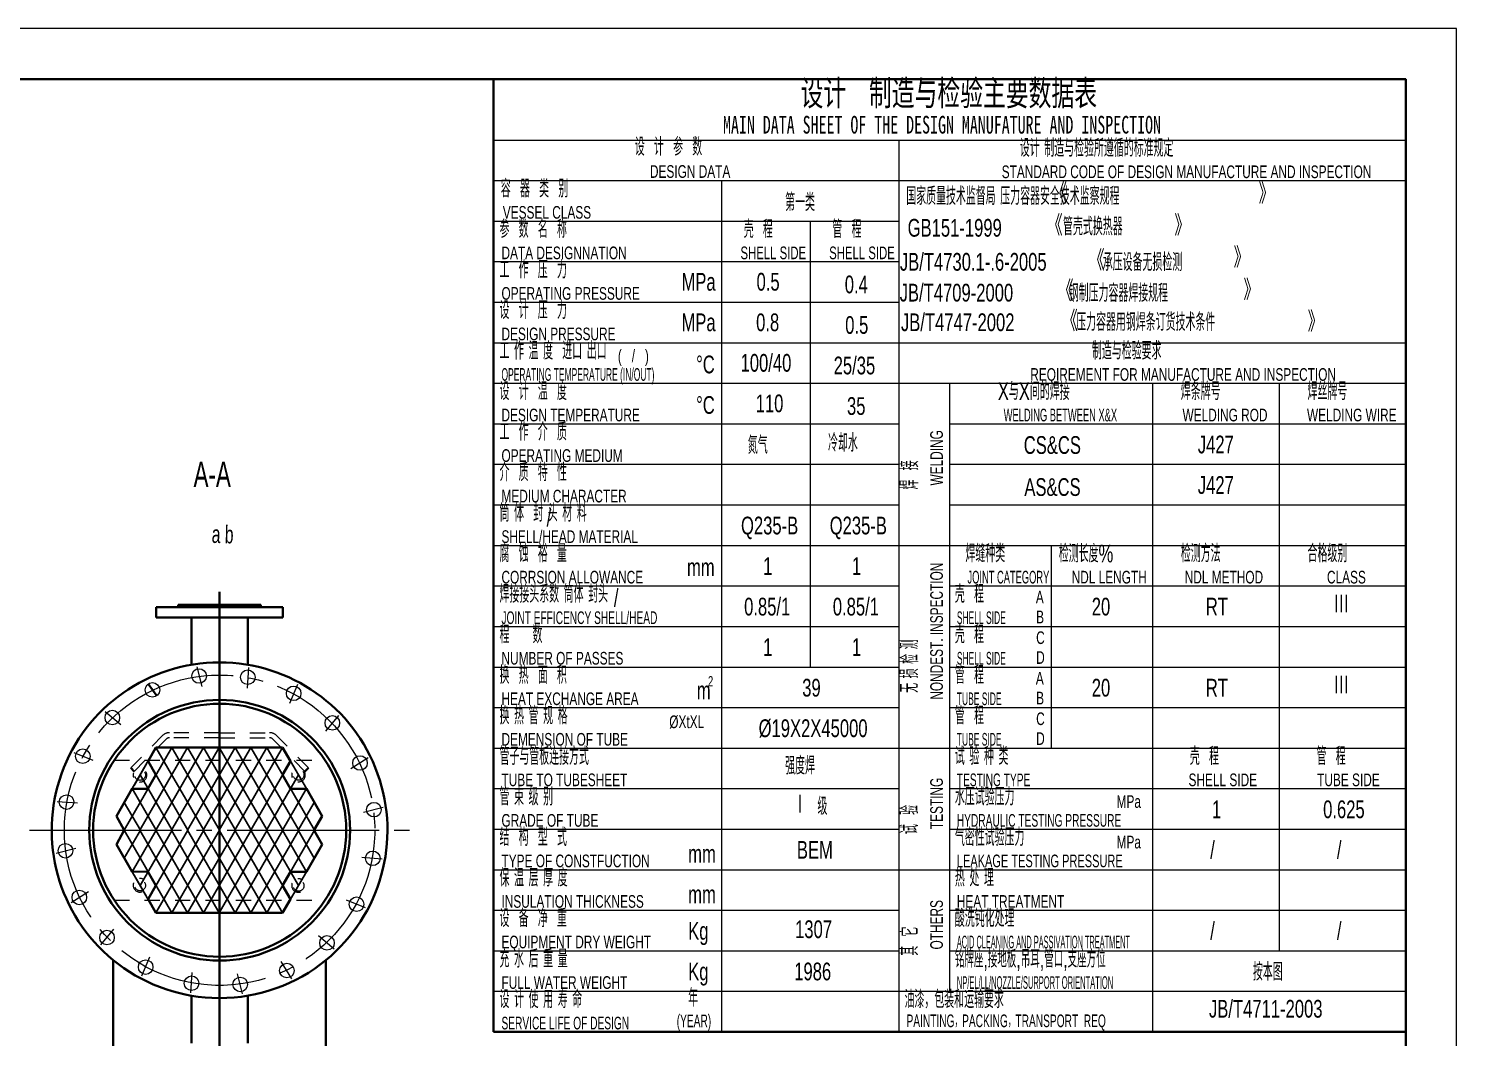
# Model space of a CAD drawing. Header units: millimetres. Extents: x 972 to 2699, y 36 to 635.
# Drawn here: x 1531.2 to 1812.9, y 430.7 to 629.8 of the extents above; entities that cross this region are included whole.
import ezdxf

# ---------------------------------------------------------------- set-up
doc = ezdxf.new("R2010")
doc.units = ezdxf.units.MM
for name, pattern in [('EB_DASH', [6, 3, -3]), ('EB_DASHDOT', [39, 30, -3, 3, -3]), ('EB_DASHDOTDOT', [45, 30, -3, 3, -3, 3, -3])]:
    doc.linetypes.add(name, pattern=pattern)
doc.layers.get('0').update_dxf_attribs({"color": 2, "lineweight": 0})
for name, color, linetype, lineweight in [('6', 6, 'EB_DASHDOTDOT', 0), ('CW', 1, 'Continuous', 0), ('JD$0$主体层', 1, 'Continuous', 35), ('XX', 2, 'EB_DASH', 0), ('ZX', 2, 'EB_DASHDOT', 0), ('中心线层', 2, 'EB_DASHDOT', 0), ('主体层', 1, 'Continuous', 35), ('图块层', 2, 'Continuous', 0), ('尺寸层', 2, 'Continuous', 35), ('文字层', 2, 'Continuous', 0), ('虚线层', 2, 'EB_DASH', 0)]:
    doc.layers.add(name, color=color, linetype=linetype, lineweight=lineweight)
doc.styles.add('FS', font='', dxfattribs={"width": 0.66})
doc.styles.add('HZ', font='ACADTXT.SHX', dxfattribs={"width": 0.6, "bigfont": 'gbcbig.shx'})
doc.styles.get("Standard").update_dxf_attribs({"font": 'ACADTXT.SHX', "width": 0.7, "bigfont": 'gbcbig.shx'})
doc.styles.add('STYLE1', font='ACADTXT.SHX', dxfattribs={"width": 0.66, "bigfont": 'gbcbig.shx'})
doc.styles.add('UserTxtStyle14', font='ACADTXT.SHX', dxfattribs={"width": 0.43, "bigfont": 'gbcbig.shx'})
doc.styles.add('UserTxtStyle15', font='ACADTXT.SHX', dxfattribs={"width": 0.4, "bigfont": 'gbcbig.shx'})
doc.styles.add('UserTxtStyle16', font='ACADTXT.SHX', dxfattribs={"width": 0.65, "bigfont": 'gbcbig.shx'})
doc.styles.add('UserTxtStyle17', font='ACADTXT.SHX', dxfattribs={"width": 0.55, "bigfont": 'gbcbig.shx'})
doc.styles.add('UserTxtStyle2', font='', dxfattribs={"width": 0.7})
doc.styles.add('UserTxtStyle4', font='ACADTXT.SHX', dxfattribs={"width": 0.5, "bigfont": 'gbcbig.shx'})
doc.styles.add('UserTxtStyle6', font='ACADTXT.SHX', dxfattribs={"width": 0.67, "bigfont": 'gbcbig.shx'})
doc.styles.get('FS').set_extended_font_data('FangSong_GB2312')
doc.styles.get('UserTxtStyle2').set_extended_font_data('FangSong_GB2312')

msp = doc.modelspace()

# ---------------------------------------------------------------- linework, layer by layer
at = {"color": 1, "linetype": 'Continuous', "lineweight": 0}
msp.add_line((1802.94038, 619.83039), (1802.94038, 212.93897), dxfattribs=at)
msp.add_line((1802.94038, 619.83039), (1802.94038, 212.93897), dxfattribs=at)
at = {"layer": '6', "linetype": 'ByBlock', "lineweight": -2}
for p, q in [((1550.03804, 471.61745), (1559.46001, 487.9405)), ((1550.03804, 471.61745), (1559.46001, 487.9405)), ((1556.33528, 487.9405), (1551.64773, 479.82116)), ((1556.33528, 487.9405), (1551.64773, 479.82116)), ((1562.58474, 487.9405), (1553.16277, 471.61745)), ((1562.58474, 487.9405), (1553.16277, 471.61745)), ((1556.33528, 487.9405), (1554.77292, 485.23379)), ((1556.33528, 487.9405), (1554.77292, 485.23379)), ((1556.2875, 471.61745), (1565.70947, 487.9405)), ((1556.2875, 471.61745), (1565.70947, 487.9405)), ((1556.33528, 487.9405), (1565.75725, 471.61745)), ((1556.33528, 487.9405), (1565.75725, 471.61745)), ((1568.83421, 487.9405), (1559.41224, 471.61745)), ((1568.83421, 487.9405), (1559.41224, 471.61745)), ((1568.88198, 471.61745), (1559.46001, 487.9405)), ((1568.88198, 471.61745), (1559.46001, 487.9405)), ((1562.53696, 471.61745), (1571.95893, 487.9405)), ((1562.53696, 471.61745), (1571.95893, 487.9405)), ((1562.58474, 487.9405), (1572.00671, 471.61745)), ((1562.58474, 487.9405), (1572.00671, 471.61745)), ((1575.08366, 487.9405), (1565.66169, 471.61745)), ((1575.08366, 487.9405), (1565.66169, 471.61745)), ((1575.13144, 471.61745), (1565.70947, 487.9405)), ((1575.13144, 471.61745), (1565.70947, 487.9405)), ((1568.78643, 471.61745), (1578.2084, 487.9405)), ((1568.78643, 471.61745), (1578.2084, 487.9405)), ((1568.8342, 487.9405), (1578.25617, 471.61745)), ((1568.8342, 487.9405), (1578.25617, 471.61745)), ((1581.33312, 487.9405), (1571.91115, 471.61745)), ((1581.33312, 487.9405), (1571.91115, 471.61745)), ((1581.38091, 471.61745), (1571.95894, 487.9405)), ((1581.38091, 471.61745), (1571.95894, 487.9405)), ((1575.08366, 487.9405), (1584.50563, 471.61745)), ((1575.08366, 487.9405), (1584.50563, 471.61745)), ((1587.63036, 471.61745), (1578.2084, 487.9405)), ((1587.63036, 471.61745), (1578.2084, 487.9405)), ((1581.33312, 487.9405), (1582.89541, 485.23391)), ((1581.33312, 487.9405), (1582.89541, 485.23391)), ((1554.45993, 484.69156), (1552.01732, 480.45986)), ((1554.45993, 484.69156), (1552.01732, 480.45986)), ((1562.63252, 471.61745), (1554.77276, 485.23405)), ((1562.63252, 471.61745), (1554.77276, 485.23405)), ((1575.03588, 471.61745), (1582.89564, 485.23405)), ((1575.03588, 471.61745), (1582.89564, 485.23405)), ((1582.89564, 485.23405), (1586.02068, 479.82115)), ((1582.89564, 485.23405), (1586.02068, 479.82115)), ((1553.21025, 482.52761), (1559.50779, 471.61745)), ((1553.21025, 482.52761), (1559.50779, 471.61745)), ((1584.45816, 482.5276), (1578.16061, 471.61745)), ((1584.45816, 482.5276), (1578.16061, 471.61745)), ((1551.64819, 479.82036), (1548.52245, 474.40518)), ((1551.64819, 479.82036), (1548.52245, 474.40518)), ((1556.38306, 471.61745), (1551.64773, 479.82116)), ((1556.38306, 471.61745), (1551.64773, 479.82116)), ((1581.28535, 471.61745), (1586.02068, 479.82115)), ((1581.28535, 471.61745), (1586.02068, 479.82115)), ((1586.01999, 479.82075), (1589.14594, 474.40522)), ((1586.01999, 479.82075), (1589.14594, 474.40522)), ((1550.08521, 477.11471), (1553.25833, 471.61745)), ((1550.08521, 477.11471), (1553.25833, 471.61745)), ((1587.5832, 477.1147), (1584.41008, 471.61745)), ((1587.5832, 477.1147), (1584.41008, 471.61745)), ((1550.1336, 471.61745), (1548.52269, 474.40826)), ((1550.1336, 471.61745), (1548.52269, 474.40826)), ((1587.5348, 471.61745), (1589.14571, 474.40826)), ((1587.5348, 471.61745), (1589.14571, 474.40826)), ((1550.1336, 471.61745), (1548.52269, 468.82664)), ((1550.1336, 471.61745), (1548.52269, 468.82664)), ((1550.03804, 471.61745), (1559.46001, 455.2944)), ((1550.03804, 471.61745), (1559.46001, 455.2944)), ((1550.08521, 466.12019), (1553.25833, 471.61745)), ((1550.08521, 466.12019), (1553.25833, 471.61745)), ((1556.38306, 471.61745), (1551.64773, 463.41374)), ((1556.38306, 471.61745), (1551.64773, 463.41374)), ((1562.58474, 455.2944), (1553.16277, 471.61745)), ((1562.58474, 455.2944), (1553.16277, 471.61745)), ((1553.21025, 460.70729), (1559.50779, 471.61745)), ((1553.21025, 460.70729), (1559.50779, 471.61745)), ((1562.63252, 471.61745), (1554.77276, 458.00084)), ((1562.63252, 471.61745), (1554.77276, 458.00084)), ((1556.2875, 471.61745), (1565.70947, 455.2944)), ((1556.2875, 471.61745), (1565.70947, 455.2944)), ((1556.33528, 455.2944), (1565.75725, 471.61745)), ((1556.33528, 455.2944), (1565.75725, 471.61745)), ((1568.83421, 455.2944), (1559.41224, 471.61745)), ((1568.83421, 455.2944), (1559.41224, 471.61745)), ((1568.88198, 471.61745), (1559.46001, 455.2944)), ((1568.88198, 471.61745), (1559.46001, 455.2944)), ((1562.53696, 471.61745), (1571.95893, 455.2944)), ((1562.53696, 471.61745), (1571.95893, 455.2944)), ((1562.58474, 455.2944), (1572.00671, 471.61745)), ((1562.58474, 455.2944), (1572.00671, 471.61745)), ((1575.08366, 455.2944), (1565.66169, 471.61745)), ((1575.08366, 455.2944), (1565.66169, 471.61745)), ((1575.13144, 471.61745), (1565.70947, 455.2944)), ((1575.13144, 471.61745), (1565.70947, 455.2944)), ((1568.78643, 471.61745), (1578.2084, 455.2944)), ((1568.78643, 471.61745), (1578.2084, 455.2944)), ((1568.8342, 455.2944), (1578.25617, 471.61745)), ((1568.8342, 455.2944), (1578.25617, 471.61745)), ((1581.33312, 455.2944), (1571.91115, 471.61745)), ((1581.33312, 455.2944), (1571.91115, 471.61745)), ((1581.38091, 471.61745), (1571.95894, 455.2944)), ((1581.38091, 471.61745), (1571.95894, 455.2944)), ((1575.03588, 471.61745), (1582.89564, 458.00085)), ((1575.03588, 471.61745), (1582.89564, 458.00085)), ((1575.08366, 455.2944), (1584.50563, 471.61745)), ((1575.08366, 455.2944), (1584.50563, 471.61745)), ((1584.45816, 460.70729), (1578.16061, 471.61745)), ((1584.45816, 460.70729), (1578.16061, 471.61745)), ((1587.63036, 471.61745), (1578.2084, 455.2944)), ((1587.63036, 471.61745), (1578.2084, 455.2944)), ((1581.28535, 471.61745), (1586.02068, 463.41374)), ((1581.28535, 471.61745), (1586.02068, 463.41374)), ((1587.5832, 466.12019), (1584.41008, 471.61745)), ((1587.5832, 466.12019), (1584.41008, 471.61745)), ((1587.5348, 471.61745), (1589.14571, 468.82664)), ((1587.5348, 471.61745), (1589.14571, 468.82664)), ((1551.64819, 463.41453), (1548.52245, 468.82972)), ((1551.64819, 463.41453), (1548.52245, 468.82972)), ((1586.01999, 463.41414), (1589.14594, 468.82968)), ((1586.01999, 463.41414), (1589.14594, 468.82968)), ((1556.33528, 455.2944), (1551.64773, 463.41374)), ((1556.33528, 455.2944), (1551.64773, 463.41374)), ((1554.45993, 458.54334), (1552.01732, 462.77503)), ((1554.45993, 458.54334), (1552.01732, 462.77503)), ((1582.89564, 458.00085), (1586.02068, 463.41374)), ((1582.89564, 458.00085), (1586.02068, 463.41374)), ((1556.33528, 455.2944), (1554.77292, 458.00111)), ((1556.33528, 455.2944), (1554.77292, 458.00111)), ((1581.33312, 455.2944), (1582.89541, 458.00098)), ((1581.33312, 455.2944), (1582.89541, 458.00098))]:
    msp.add_line(p, q, dxfattribs=at)
at = {"layer": 'CW', "linetype": 'Continuous', "lineweight": 0}
for centre in [(1564.84708, 502.05381), (1564.84708, 502.05381), (1574.45108, 501.81839), (1574.45108, 501.81839), (1555.64038, 499.30991), (1555.64038, 499.30991), (1583.51229, 498.62669), (1583.51229, 498.62669), (1547.73219, 493.85528), (1547.73219, 493.85528), (1591.14371, 492.79113), (1591.14371, 492.79113), (1541.89664, 486.22386), (1541.89664, 486.22386), (1596.59834, 484.88295), (1596.59834, 484.88295), (1538.70494, 477.16266), (1538.70494, 477.16266), (1599.34224, 475.67625), (1599.34224, 475.67625), (1538.46951, 467.55865), (1538.46951, 467.55865), (1599.10682, 466.07224), (1599.10682, 466.07224), (1541.21341, 458.35195), (1541.21341, 458.35195), (1595.91511, 457.01104), (1595.91511, 457.01104), (1546.66804, 450.44377), (1546.66804, 450.44377), (1590.07956, 449.37961), (1590.07956, 449.37961), (1554.29947, 444.60821), (1554.29947, 444.60821), (1582.17138, 443.92498), (1582.17138, 443.92498), (1563.36067, 441.41651), (1563.36067, 441.41651), (1572.96467, 441.18108), (1572.96467, 441.18108)]:
    msp.add_circle(centre, 1.4375, dxfattribs=at)
at = {"layer": 'JD$0$主体层', "linetype": 'Continuous', "lineweight": 35}
for p, q in [((1622.94038, 619.83039), (1622.94038, 431.83039)), ((1622.94038, 619.83039), (1622.94038, 431.83039)), ((1622.94038, 431.83039), (1802.94038, 431.83039)), ((1622.94038, 431.83039), (1802.94038, 431.83039))]:
    msp.add_line(p, q, dxfattribs=at)
msp.add_lwpolyline([(996.94038, 45.83039), (1802.94038, 45.83039), (1802.94038, 619.83039), (996.94038, 619.83039), (996.94038, 45.83039)], dxfattribs=at)
msp.add_lwpolyline([(996.94038, 45.83039), (1802.94038, 45.83039), (1802.94038, 619.83039), (996.94038, 619.83039), (996.94038, 45.83039)], dxfattribs=at)
at = {"layer": 'XX', "linetype": 'EB_DASH', "lineweight": 0}
for centre in [(1553.2071, 482.52345), (1553.2071, 482.52345), (1584.48181, 482.57148), (1584.48181, 482.57148), (1553.2071, 460.71144), (1553.2071, 460.71144), (1584.48181, 460.66342), (1584.48181, 460.66342)]:
    msp.add_circle(centre, 1.0625, dxfattribs=at)
for centre, start, end in [((1553.18345, 482.47958), 264.646059, 200.7704941), ((1553.18345, 482.47958), 264.646059, 200.7704941), ((1584.45816, 482.5276), 264.646059, 200.7704941), ((1584.45816, 482.5276), 264.646059, 200.7704941), ((1553.18345, 460.75531), 159.2295059, 95.353941), ((1553.18345, 460.75531), 159.2295059, 95.353941), ((1584.45816, 460.70729), 159.2295059, 95.353941), ((1584.45816, 460.70729), 159.2295059, 95.353941)]:
    msp.add_arc(centre, 1.34404, start, end, dxfattribs=at)
at = {"layer": 'ZX', "linetype": 'EB_DASHDOT', "lineweight": 0}
msp.add_circle((1568.88198, 471.61745), 30.625, dxfattribs=at)
msp.add_circle((1568.88198, 471.61745), 30.625, dxfattribs=at)
at = {"layer": '中心线层', "linetype": 'EB_DASHDOT', "lineweight": 0}
for p, q in [((1564.40022, 503.89425), (1565.37379, 499.97249)), ((1564.40022, 503.89425), (1565.37379, 499.97249)), ((1574.59482, 503.70684), (1574.30885, 499.67617)), ((1574.59482, 503.70684), (1574.30885, 499.67617)), ((1584.23255, 500.37829), (1582.71503, 496.63327)), ((1584.23255, 500.37829), (1582.71503, 496.63327)), ((1546.28889, 495.08157), (1549.38168, 492.48105)), ((1546.28889, 495.08157), (1549.38168, 492.48105)), ((1592.37, 494.23443), (1589.76948, 491.14165)), ((1592.37, 494.23443), (1589.76948, 491.14165)), ((1540.14503, 486.94412), (1543.89005, 485.42661)), ((1540.14503, 486.94412), (1543.89005, 485.42661)), ((1598.21062, 485.87666), (1594.78165, 483.73886)), ((1598.21062, 485.87666), (1594.78165, 483.73886)), ((1536.81649, 477.30639), (1540.84715, 477.02042)), ((1536.81649, 477.30639), (1540.84715, 477.02042)), ((1601.18268, 476.12311), (1597.26092, 475.14954)), ((1601.18268, 476.12311), (1597.26092, 475.14954)), ((1531.35856, 471.61745), (1607.05657, 471.61745)), ((1531.35856, 471.61745), (1607.05657, 471.61745)), ((1536.62907, 467.11179), (1540.55083, 468.08536)), ((1536.62907, 467.11179), (1540.55083, 468.08536)), ((1600.99527, 465.9285), (1596.9646, 466.21447)), ((1600.99527, 465.9285), (1596.9646, 466.21447)), ((1539.60114, 457.35823), (1543.0301, 459.49604)), ((1539.60114, 457.35823), (1543.0301, 459.49604)), ((1597.66672, 456.29077), (1593.9217, 457.80829)), ((1597.66672, 456.29077), (1593.9217, 457.80829)), ((1545.44175, 449.00046), (1548.04227, 452.09325)), ((1545.44175, 449.00046), (1548.04227, 452.09325)), ((1591.52286, 448.15332), (1588.43007, 450.75384)), ((1591.52286, 448.15332), (1588.43007, 450.75384)), ((1553.5792, 442.85661), (1555.09672, 446.60162)), ((1553.5792, 442.85661), (1555.09672, 446.60162)), ((1583.16509, 442.31271), (1581.02728, 445.74167)), ((1583.16509, 442.31271), (1581.02728, 445.74167)), ((1563.21693, 439.52806), (1563.5029, 443.55872)), ((1563.21693, 439.52806), (1563.5029, 443.55872)), ((1573.41153, 439.34064), (1572.43797, 443.2624)), ((1573.41153, 439.34064), (1572.43797, 443.2624))]:
    msp.add_line(p, q, dxfattribs=at)
at = {"layer": '主体层', "linetype": 'Continuous', "lineweight": 35}
for p, q in [((1556.38198, 515.61745), (1581.38198, 515.61745)), ((1556.38198, 513.61745), (1556.38198, 515.61745)), ((1556.38198, 515.61745), (1581.38198, 515.61745)), ((1556.38198, 513.61745), (1556.38198, 515.61745)), ((1560.705, 516.11745), (1577.05897, 516.11745)), ((1560.705, 516.11745), (1560.705, 515.61745)), ((1560.705, 516.11745), (1577.05897, 516.11745)), ((1560.705, 516.11745), (1560.705, 515.61745)), ((1577.05897, 516.11745), (1577.05897, 515.61745)), ((1577.05897, 516.11745), (1577.05897, 515.61745)), ((1581.38198, 513.61745), (1581.38198, 515.61745)), ((1581.38198, 513.61745), (1581.38198, 515.61745)), ((1556.38198, 513.61745), (1581.38198, 513.61745)), ((1556.38198, 513.61745), (1581.38198, 513.61745)), ((1563.31948, 504.27207), (1563.31948, 513.61745)), ((1563.31948, 504.27207), (1563.31948, 513.61745)), ((1574.44448, 504.27207), (1574.44448, 513.61745)), ((1574.44448, 504.27207), (1574.44448, 513.61745)), ((1556.33528, 487.9405), (1554.77269, 485.23392)), ((1556.33528, 487.9405), (1554.77269, 485.23392)), ((1556.33528, 487.9405), (1581.33312, 487.9405)), ((1556.33528, 487.9405), (1581.33312, 487.9405)), ((1581.33312, 487.9405), (1582.89564, 485.23405)), ((1581.33312, 487.9405), (1582.89564, 485.23405)), ((1556.33528, 482.52707), (1554.77292, 485.23379)), ((1556.33528, 482.52707), (1554.77292, 485.23379)), ((1582.89564, 485.23405), (1581.33312, 482.52707)), ((1582.89564, 485.23405), (1581.33312, 482.52707)), ((1554.74903, 479.77897), (1556.33528, 482.52707)), ((1554.74903, 479.77897), (1556.33528, 482.52707)), ((1581.33312, 482.52707), (1582.89549, 479.82036)), ((1581.33312, 482.52707), (1582.89549, 479.82036)), ((1551.64773, 479.82116), (1548.5217, 474.40655)), ((1551.64773, 479.82116), (1548.5217, 474.40655)), ((1551.64819, 479.82036), (1554.74903, 479.77897)), ((1551.64819, 479.82036), (1554.74903, 479.77897)), ((1582.89549, 479.82036), (1586.02022, 479.82035)), ((1582.89549, 479.82036), (1586.02022, 479.82035)), ((1586.02068, 479.82115), (1589.1467, 474.40655)), ((1586.02068, 479.82115), (1589.1467, 474.40655)), ((1548.5217, 474.40655), (1550.03804, 471.61745)), ((1548.5217, 474.40655), (1550.03804, 471.61745)), ((1589.1467, 474.40655), (1587.58258, 471.70022)), ((1589.1467, 474.40655), (1587.58258, 471.70022)), ((1548.5217, 468.82835), (1550.03804, 471.61745)), ((1548.5217, 468.82835), (1550.03804, 471.61745)), ((1589.1467, 468.82835), (1587.58258, 471.53467)), ((1589.1467, 468.82835), (1587.58258, 471.53467)), ((1551.64773, 463.41374), (1548.5217, 468.82835)), ((1551.64773, 463.41374), (1548.5217, 468.82835)), ((1586.02068, 463.41374), (1589.1467, 468.82835)), ((1586.02068, 463.41374), (1589.1467, 468.82835)), ((1551.64819, 463.41453), (1554.74903, 463.45592)), ((1551.64819, 463.41453), (1554.74903, 463.45592)), ((1554.74903, 463.45592), (1556.33528, 460.70782)), ((1554.74903, 463.45592), (1556.33528, 460.70782)), ((1581.33312, 460.70782), (1582.89549, 463.41453)), ((1581.33312, 460.70782), (1582.89549, 463.41453)), ((1582.89549, 463.41453), (1586.02022, 463.41454)), ((1582.89549, 463.41453), (1586.02022, 463.41454)), ((1556.33528, 460.70782), (1554.77292, 458.00111)), ((1556.33528, 460.70782), (1554.77292, 458.00111)), ((1582.89564, 458.00085), (1581.33312, 460.70782)), ((1582.89564, 458.00085), (1581.33312, 460.70782)), ((1556.33528, 455.2944), (1554.77269, 458.00098)), ((1556.33528, 455.2944), (1554.77269, 458.00098)), ((1581.33312, 455.2944), (1582.89564, 458.00085)), ((1581.33312, 455.2944), (1582.89564, 458.00085)), ((1556.33528, 455.2944), (1581.33312, 455.2944)), ((1556.33528, 455.2944), (1581.33312, 455.2944)), ((1547.88198, 420.89973), (1547.88198, 445.99977)), ((1547.88198, 420.89973), (1547.88198, 445.99977)), ((1589.88198, 420.89973), (1589.88198, 445.99977)), ((1589.88198, 420.89973), (1589.88198, 445.99977)), ((1563.31948, 438.96283), (1563.31948, 429.61745)), ((1563.31948, 438.96283), (1563.31948, 429.61745)), ((1567.34338, 438.5282), (1568.88198, 438.49245)), ((1567.34338, 438.5282), (1568.88198, 438.49245)), ((1574.44448, 438.96283), (1574.44448, 429.61745)), ((1574.44448, 438.96283), (1574.44448, 429.61745))]:
    msp.add_line(p, q, dxfattribs=at)
for radius in [25.72, 25.72, 24.97, 24.97]:
    msp.add_circle((1568.90588, 471.61745), radius, dxfattribs=at)
for start, end in [(309.34306, 230.65694), (309.34306, 230.65694), (230.65694, 267.337741), (230.65694, 267.337741), (270, 309.34306), (270, 309.34306)]:
    msp.add_arc((1568.88198, 471.61745), 33.125, start, end, dxfattribs=at)
at = {"layer": '图块层', "linetype": 'Continuous', "lineweight": 0}
for p, q in [((1622.94038, 607.83039), (1802.94038, 607.83039)), ((1622.94038, 607.83039), (1802.94038, 607.83039)), ((1702.94038, 607.83039), (1702.94038, 431.83039)), ((1702.94038, 607.83039), (1702.94038, 431.83039)), ((1622.94038, 599.83039), (1802.94038, 599.83039)), ((1622.94038, 599.83039), (1802.94038, 599.83039)), ((1667.94038, 599.83039), (1667.94038, 431.83039)), ((1667.94038, 599.83039), (1667.94038, 431.83039)), ((1622.94038, 591.83039), (1702.94038, 591.83039)), ((1622.94038, 591.83039), (1702.94038, 591.83039)), ((1685.42748, 591.83039), (1685.42748, 503.83039)), ((1685.42748, 591.83039), (1685.42748, 503.83039)), ((1622.94038, 583.83039), (1702.94038, 583.83039)), ((1622.94038, 583.83039), (1702.94038, 583.83039)), ((1622.94038, 575.83039), (1702.94038, 575.83039)), ((1622.94038, 575.83039), (1702.94038, 575.83039)), ((1622.94038, 567.83039), (1802.94038, 567.83039)), ((1622.94038, 567.83039), (1702.94038, 567.83039)), ((1622.94038, 567.83039), (1802.94038, 567.83039)), ((1622.94038, 567.83039), (1702.94038, 567.83039)), ((1622.94038, 559.83039), (1802.94038, 559.83039)), ((1622.94038, 559.83039), (1802.94038, 559.83039)), ((1712.94038, 559.83039), (1712.94038, 439.83039)), ((1712.94038, 559.83039), (1712.94038, 439.83039)), ((1752.94038, 559.83039), (1752.94038, 431.83039)), ((1752.94038, 559.83039), (1752.94038, 431.83039)), ((1777.94038, 559.83039), (1777.94038, 447.83039)), ((1777.94038, 559.83039), (1777.94038, 447.83039)), ((1622.94038, 551.83039), (1702.94038, 551.83039)), ((1622.94038, 551.83039), (1702.94038, 551.83039)), ((1712.94038, 551.83039), (1802.94038, 551.83039)), ((1712.94038, 551.83039), (1802.94038, 551.83039)), ((1712.94038, 551.83039), (1802.94038, 551.83039)), ((1712.94038, 551.83039), (1802.94038, 551.83039)), ((1622.94038, 543.83039), (1702.94038, 543.83039)), ((1622.94038, 543.83039), (1702.94038, 543.83039)), ((1712.94038, 543.83039), (1802.94038, 543.83039)), ((1712.94038, 543.83039), (1802.94038, 543.83039)), ((1622.94038, 535.83039), (1702.94038, 535.83039)), ((1622.94038, 535.83039), (1702.94038, 535.83039)), ((1712.94038, 535.83039), (1802.94038, 535.83039)), ((1712.94038, 535.83039), (1802.94038, 535.83039)), ((1622.94038, 527.83039), (1802.94038, 527.83039)), ((1622.94038, 527.83039), (1702.94038, 527.83039)), ((1622.94038, 527.83039), (1802.94038, 527.83039)), ((1622.94038, 527.83039), (1702.94038, 527.83039)), ((1732.94038, 527.83039), (1732.94038, 487.83039)), ((1732.94038, 527.83039), (1732.94038, 487.83039)), ((1622.94038, 519.83039), (1702.94038, 519.83039)), ((1622.94038, 519.83039), (1702.94038, 519.83039)), ((1712.94038, 519.83039), (1802.94038, 519.83039)), ((1712.94038, 519.83039), (1802.94038, 519.83039)), ((1712.94038, 519.83039), (1802.94038, 519.83039)), ((1712.94038, 519.83039), (1802.94038, 519.83039)), ((1622.94038, 511.83039), (1702.94038, 511.83039)), ((1622.94038, 511.83039), (1702.94038, 511.83039)), ((1622.94038, 511.83039), (1702.94038, 511.83039)), ((1622.94038, 511.83039), (1702.94038, 511.83039)), ((1712.94038, 511.83039), (1802.94038, 511.83039)), ((1712.94038, 511.83039), (1802.94038, 511.83039)), ((1622.94038, 503.83039), (1702.94038, 503.83039)), ((1622.94038, 503.83039), (1702.94038, 503.83039)), ((1712.94038, 503.83039), (1802.94038, 503.83039)), ((1712.94038, 503.83039), (1802.94038, 503.83039)), ((1622.94038, 495.83039), (1702.94038, 495.83039)), ((1622.94038, 495.83039), (1702.94038, 495.83039)), ((1712.94038, 495.83039), (1802.94038, 495.83039)), ((1712.94038, 495.83039), (1802.94038, 495.83039)), ((1622.94038, 487.83039), (1802.94038, 487.83039)), ((1622.94038, 487.83039), (1702.94038, 487.83039)), ((1622.94038, 487.83039), (1802.94038, 487.83039)), ((1622.94038, 487.83039), (1702.94038, 487.83039)), ((1622.94038, 479.83039), (1702.94038, 479.83039)), ((1622.94038, 479.83039), (1702.94038, 479.83039)), ((1622.94038, 479.83039), (1702.94038, 479.83039)), ((1622.94038, 479.83039), (1702.94038, 479.83039)), ((1712.94038, 479.83039), (1802.94038, 479.83039)), ((1712.94038, 479.83039), (1802.94038, 479.83039)), ((1712.94038, 479.83039), (1802.94038, 479.83039)), ((1712.94038, 479.83039), (1802.94038, 479.83039)), ((1622.94038, 471.83039), (1702.94038, 471.83039)), ((1622.94038, 471.83039), (1702.94038, 471.83039)), ((1712.94038, 471.83039), (1802.94038, 471.83039)), ((1712.94038, 471.83039), (1802.94038, 471.83039)), ((1622.94038, 463.83039), (1802.94038, 463.83039)), ((1622.94038, 463.83039), (1702.94038, 463.83039)), ((1622.94038, 463.83039), (1802.94038, 463.83039)), ((1622.94038, 463.83039), (1702.94038, 463.83039)), ((1622.94038, 455.83039), (1702.94038, 455.83039)), ((1622.94038, 455.83039), (1702.94038, 455.83039)), ((1622.94038, 455.83039), (1702.94038, 455.83039)), ((1622.94038, 455.83039), (1702.94038, 455.83039)), ((1712.94038, 455.83039), (1802.94038, 455.83039)), ((1712.94038, 455.83039), (1802.94038, 455.83039)), ((1712.94038, 455.83039), (1802.94038, 455.83039)), ((1712.94038, 455.83039), (1802.94038, 455.83039)), ((1622.94038, 447.83039), (1702.94038, 447.83039)), ((1622.94038, 447.83039), (1702.94038, 447.83039)), ((1712.94038, 447.83039), (1802.94038, 447.83039)), ((1712.94038, 447.83039), (1802.94038, 447.83039)), ((1622.94038, 439.83039), (1802.94038, 439.83039)), ((1622.94038, 439.83039), (1802.94038, 439.83039))]:
    msp.add_line(p, q, dxfattribs=at)
for points in [[(971.94038, 35.83039), (1812.94038, 35.83039), (1812.94038, 629.83039), (971.94038, 629.83039), (971.94038, 35.83039)], [(971.94038, 35.83039), (1812.94038, 35.83039), (1812.94038, 629.83039), (971.94038, 629.83039), (971.94038, 35.83039)], [(1399.94038, 35.83039), (1812.94038, 35.83039), (1812.94038, 629.83039), (1399.94038, 629.83039)], [(1399.94038, 35.83039), (1812.94038, 35.83039), (1812.94038, 629.83039), (1399.94038, 629.83039)]]:
    msp.add_lwpolyline(points, dxfattribs=at)
at = {"layer": '图块层', "color": 1, "linetype": 'Continuous', "lineweight": 0}
msp.add_lwpolyline([(1424.94038, 45.83039), (1802.94038, 45.83039), (1802.94038, 619.83039), (1424.94038, 619.83039)], dxfattribs=at)
msp.add_lwpolyline([(1424.94038, 45.83039), (1802.94038, 45.83039), (1802.94038, 619.83039), (1424.94038, 619.83039)], dxfattribs=at)
at = {"layer": '尺寸层', "linetype": 'Continuous', "lineweight": 35}
for p, q in [((1568.88198, 418.05446), (1568.88198, 518.67825)), ((1568.88198, 418.05446), (1568.88198, 518.67825)), ((1556.47625, 498.13054), (1554.82315, 500.48274)), ((1556.47625, 498.13054), (1554.82315, 500.48274)), ((1552.05951, 483.21661), (1551.34739, 483.91867)), ((1552.05951, 483.21661), (1551.34739, 483.91867)), ((1585.70446, 483.21661), (1586.41657, 483.91867)), ((1585.70446, 483.21661), (1586.41657, 483.91867))]:
    msp.add_line(p, q, dxfattribs=at)
at = {"layer": '虚线层', "linetype": 'EB_DASH', "lineweight": 0}
for p, q in [((1551.34739, 483.91867), (1557.62769, 490.28895)), ((1551.34739, 483.91867), (1557.62769, 490.28895)), ((1568.83419, 490.86745), (1559.03436, 490.86745)), ((1568.83419, 490.86745), (1559.03436, 490.86745)), ((1568.88198, 490.86745), (1578.84127, 490.86745)), ((1568.88198, 490.86745), (1578.84127, 490.86745)), ((1586.41657, 483.91867), (1580.13628, 490.28895)), ((1586.41657, 483.91867), (1580.13628, 490.28895)), ((1552.05951, 483.21661), (1558.33981, 489.58689)), ((1552.05951, 483.21661), (1558.33981, 489.58689)), ((1568.83419, 489.86745), (1559.03436, 489.86745)), ((1568.83419, 489.86745), (1559.03436, 489.86745)), ((1568.88198, 489.86745), (1578.72961, 489.86745)), ((1568.88198, 489.86745), (1578.72961, 489.86745)), ((1585.70446, 483.21661), (1579.42416, 489.58689)), ((1585.70446, 483.21661), (1579.42416, 489.58689)), ((1548.09576, 485.41745), (1589.71599, 485.41745)), ((1548.09576, 485.41745), (1589.71599, 485.41745)), ((1548.09576, 457.81745), (1589.71599, 457.81745)), ((1548.09576, 457.81745), (1589.71599, 457.81745))]:
    msp.add_line(p, q, dxfattribs=at)
for centre, radius, start, end in [((1559.03436, 488.86745), 2, 90, 133.9914314), ((1559.03436, 488.86745), 2, 90, 133.9914314), ((1578.72961, 488.86745), 2, 46.0085686, 90), ((1578.72961, 488.86745), 2, 46.0085686, 90), ((1559.03436, 488.86745), 1, 90, 133.9914314), ((1559.03436, 488.86745), 1, 90, 133.9914314), ((1578.72961, 488.86745), 1, 46.0085686, 90), ((1578.72961, 488.86745), 1, 46.0085686, 90)]:
    msp.add_arc(centre, radius, start, end, dxfattribs=at)

# ---------------------------------------------------------------- texts
at = {"layer": '图块层', "linetype": 'Continuous', "lineweight": 0, "attachment_point": 1}
for s, insert, char_height, style in [('设计  制造与检验主要数据表', (1683.52138, 619.6155), 5, 'FS'), ('设计  制造与检验主要数据表', (1683.52138, 619.6155), 5, 'FS'), ('MAIN DATA SHEET OF THE DESIGN MANUFATURE AND INSPECTION', (1668.21655, 612.60172), 3.5, 'FS'), ('MAIN DATA SHEET OF THE DESIGN MANUFATURE AND INSPECTION', (1668.21655, 612.60172), 3.5, 'FS'), ('SHELL SIDE', (1671.67107, 586.81127), 2.5, 'UserTxtStyle6'), ('SHELL SIDE', (1671.67107, 586.81127), 2.5, 'UserTxtStyle6'), ('SHELL SIDE', (1689.17107, 586.81127), 2.5, 'UserTxtStyle6'), ('SHELL SIDE', (1689.17107, 586.81127), 2.5, 'UserTxtStyle6'), ('OPERATING TEMPERATURE (IN/OUT)', (1624.51066, 562.81127), 2.5, 'UserTxtStyle4'), ('OPERATING TEMPERATURE (IN/OUT)', (1624.51066, 562.81127), 2.5, 'UserTxtStyle4'), ('WELDING BETWEEN X&X', (1723.60961, 554.81127), 2.5, 'UserTxtStyle17'), ('WELDING BETWEEN X&X', (1723.60961, 554.81127), 2.5, 'UserTxtStyle17'), ('JOINT CATEGORY', (1716.46407, 522.81127), 2.5, 'UserTxtStyle17'), ('JOINT CATEGORY', (1716.46407, 522.81127), 2.5, 'UserTxtStyle17'), ('JOINT EFFICENCY SHELL/HEAD', (1624.51066, 514.81127), 2.5, 'HZ'), ('JOINT EFFICENCY SHELL/HEAD', (1624.51066, 514.81127), 2.5, 'HZ'), ('SHELL SIDE', (1714.36276, 514.81127), 2.5, 'UserTxtStyle4'), ('SHELL SIDE', (1714.36276, 514.81127), 2.5, 'UserTxtStyle4'), ('SHELL SIDE', (1714.36276, 506.81127), 2.5, 'UserTxtStyle4'), ('SHELL SIDE', (1714.36276, 506.81127), 2.5, 'UserTxtStyle4'), ('TUBE SIDE', (1714.36276, 498.81127), 2.5, 'UserTxtStyle4'), ('TUBE SIDE', (1714.36276, 498.81127), 2.5, 'UserTxtStyle4'), ('TUBE SIDE', (1714.36276, 490.81127), 2.5, 'UserTxtStyle4'), ('TUBE SIDE', (1714.36276, 490.81127), 2.5, 'UserTxtStyle4'), ('TESTING TYPE', (1714.36276, 482.81127), 2.5, 'HZ'), ('TESTING TYPE', (1714.36276, 482.81127), 2.5, 'HZ'), ('HYDRAULIC TESTING PRESSURE', (1714.36276, 474.81127), 2.5, 'HZ'), ('HYDRAULIC TESTING PRESSURE', (1714.36276, 474.81127), 2.5, 'HZ'), ('LEAKAGE TESTING PRESSURE', (1714.36276, 466.81127), 2.5, 'UserTxtStyle16'), ('LEAKAGE TESTING PRESSURE', (1714.36276, 466.81127), 2.5, 'UserTxtStyle16'), ('ACID CLEANING AND PASSIVATION TREATMENT', (1714.36276, 450.81127), 2.5, 'UserTxtStyle15'), ('ACID CLEANING AND PASSIVATION TREATMENT', (1714.36276, 450.81127), 2.5, 'UserTxtStyle15'), ('铭牌座,接地板,吊耳,管口,支座方位', (1713.97273, 448.0081), 3.5, 'UserTxtStyle6'), ('铭牌座,接地板,吊耳,管口,支座方位', (1713.97273, 448.0081), 3.5, 'UserTxtStyle6'), ('NP/EL/LL/NOZZLE/SURPORT ORIENTATION', (1714.36276, 442.81127), 2.5, 'UserTxtStyle14'), ('NP/EL/LL/NOZZLE/SURPORT ORIENTATION', (1714.36276, 442.81127), 2.5, 'UserTxtStyle14'), ('SERVICE LIFE OF DESIGN', (1624.51066, 434.81127), 2.5, 'HZ'), ('SERVICE LIFE OF DESIGN', (1624.51066, 434.81127), 2.5, 'HZ'), ('(YEAR)', (1659.09024, 435.25216), 2.5, 'HZ'), ('(YEAR)', (1659.09024, 435.25216), 2.5, 'HZ'), ('PAINTING，PACKING，TRANSPORT  REQ', (1704.42862, 435.25463), 2.5, 'HZ'), ('PAINTING，PACKING，TRANSPORT  REQ', (1704.42862, 435.25463), 2.5, 'HZ')]:
    msp.add_mtext(s, dxfattribs=dict(at, insert=insert, char_height=char_height, style=style))
for s, insert, char_height in [('设  计  参  数', (1650.81253, 608.25197), 3.5), ('设  计  参  数', (1650.81253, 608.25197), 3.5), ('设计 制造与检验所遵循的标准规定', (1726.7884, 608.0081), 3.5), ('设计 制造与检验所遵循的标准规定', (1726.7884, 608.0081), 3.5), ('容  器  类  别', (1624.37882, 600.00393), 3.5), ('容  器  类  别', (1624.37882, 600.00393), 3.5), ('DESIGN DATA', (1653.80634, 602.86843), 2.5), ('DESIGN DATA', (1653.80634, 602.86843), 2.5), ('STANDARD CODE OF DESIGN MANUFACTURE AND INSPECTION', (1723.21372, 602.81127), 2.5), ('STANDARD CODE OF DESIGN MANUFACTURE AND INSPECTION', (1723.21372, 602.81127), 2.5), ('第一类', (1680.48232, 597.29763), 3.5), ('第一类', (1680.48232, 597.29763), 3.5), ('国家质量技术监督局 压力容器安全技术监察规程', (1704.37882, 598.5242), 3.5), ('国家质量技术监督局 压力容器安全技术监察规程', (1704.37882, 598.5242), 3.5), ('VESSEL CLASS', (1624.76885, 594.8071), 2.5), ('VESSEL CLASS', (1624.76885, 594.8071), 2.5), ('参  数  名  称', (1624.12063, 592.0081), 3.5), ('参  数  名  称', (1624.12063, 592.0081), 3.5), ('壳  程', (1672.30692, 592.0081), 3.5), ('壳  程', (1672.30692, 592.0081), 3.5), ('管  程', (1689.80692, 592.0081), 3.5), ('管  程', (1689.80692, 592.0081), 3.5), ('GB151-1999', (1704.65713, 592.25771), 3.5), ('GB151-1999', (1704.65713, 592.25771), 3.5), (' 管壳式换热器  ', (1734.40975, 592.5242), 3.5), (' 管壳式换热器  ', (1734.40975, 592.5242), 3.5), ('DATA DESIGNNATION', (1624.51066, 586.81127), 2.5), ('DATA DESIGNNATION', (1624.51066, 586.81127), 2.5), ('工  作  压  力', (1624.12063, 584.0081), 3.5), ('工  作  压  力', (1624.12063, 584.0081), 3.5), ('JB/T4730.1-.6-2005', (1703.12099, 585.54728), 3.5), ('JB/T4730.1-.6-2005', (1703.12099, 585.54728), 3.5), ('承压设备无损检测', (1743.15842, 585.46796), 3.5), ('承压设备无损检测', (1743.15842, 585.46796), 3.5), ('MPa', (1660.0281, 581.60269), 3.5), ('MPa', (1660.0281, 581.60269), 3.5), ('OPERATING PRESSURE', (1624.51066, 578.81127), 2.5), ('OPERATING PRESSURE', (1624.51066, 578.81127), 2.5), ('JB/T4709-2000', (1703.0763, 579.46263), 3.5), ('JB/T4709-2000', (1703.0763, 579.46263), 3.5), (' 钢制压力容器焊接规程  ', (1735.53186, 579.38425), 3.5), (' 钢制压力容器焊接规程  ', (1735.53186, 579.38425), 3.5), ('设  计  压  力', (1624.12063, 576.0081), 3.5), ('设  计  压  力', (1624.12063, 576.0081), 3.5), ('MPa', (1660.0281, 573.60269), 3.5), ('MPa', (1660.0281, 573.60269), 3.5), ('JB/T4747-2002', (1703.33217, 573.61758), 3.5), ('JB/T4747-2002', (1703.33217, 573.61758), 3.5), ('压力容器用钢焊条订货技术条件', (1737.91037, 573.66551), 3.5), ('压力容器用钢焊条订货技术条件', (1737.91037, 573.66551), 3.5), ('DESIGN PRESSURE', (1624.51066, 570.81127), 2.5), ('DESIGN PRESSURE', (1624.51066, 570.81127), 2.5), ('工 作 温 度  进口 出口', (1624.12063, 568.0081), 3.5), ('工 作 温 度  进口 出口', (1624.12063, 568.0081), 3.5), ('(   /   )', (1647.47978, 566.46513), 2.5), ('(   /   )', (1647.47978, 566.46513), 2.5), ('制造与检验要求', (1741.01765, 568.0081), 3.5), ('制造与检验要求', (1741.01765, 568.0081), 3.5), ('%%dC', (1662.92069, 565.29238), 3.5), ('%%dC', (1662.92069, 565.29238), 3.5), ('REQIREMENT FOR MANUFACTURE AND INSPECTION', (1728.84997, 562.81127), 2.5), ('REQIREMENT FOR MANUFACTURE AND INSPECTION', (1728.84997, 562.81127), 2.5), ('设  计  温  度', (1624.12063, 560.0081), 3.5), ('设  计  温  度', (1624.12063, 560.0081), 3.5), ('X与X间的焊接', (1722.44915, 560.0081), 3.5), ('X与X间的焊接', (1722.44915, 560.0081), 3.5), ('焊条牌号', (1758.55765, 560.0081), 3.5), ('焊条牌号', (1758.55765, 560.0081), 3.5), ('焊丝牌号', (1783.55765, 560.0081), 3.5), ('焊丝牌号', (1783.55765, 560.0081), 3.5), ('%%dC', (1662.92069, 557.29238), 3.5), ('%%dC', (1662.92069, 557.29238), 3.5), ('工  作  介  质', (1624.12063, 552.0081), 3.5), ('工  作  介  质', (1624.12063, 552.0081), 3.5), ('DESIGN TEMPERATURE', (1624.51066, 554.81127), 2.5), ('DESIGN TEMPERATURE', (1624.51066, 554.81127), 2.5), ('WELDING ROD', (1758.88747, 554.81127), 2.5), ('WELDING ROD', (1758.88747, 554.81127), 2.5), ('WELDING WIRE', (1783.44872, 554.81127), 2.5), ('WELDING WIRE', (1783.44872, 554.81127), 2.5), ('氮气', (1673.12666, 549.40328), 3.5), ('氮气', (1673.12666, 549.40328), 3.5), ('冷却水', (1688.94147, 549.82956), 3.5), ('冷却水', (1688.94147, 549.82956), 3.5), ('CS&CS', (1727.56252, 549.38995), 3.5), ('CS&CS', (1727.56252, 549.38995), 3.5), ('OPERATING MEDIUM', (1624.51066, 546.81127), 2.5), ('OPERATING MEDIUM', (1624.51066, 546.81127), 2.5), ('介  质  特  性', (1624.12063, 544.0081), 3.5), ('介  质  特  性', (1624.12063, 544.0081), 3.5), ('AS&CS', (1727.68084, 541.09451), 3.5), ('AS&CS', (1727.68084, 541.09451), 3.5), ('MEDIUM CHARACTER', (1624.51066, 538.81127), 2.5), ('MEDIUM CHARACTER', (1624.51066, 538.81127), 2.5), ('筒 体  封 头 材 料', (1624.12063, 536.0081), 3.5), ('筒 体  封 头 材 料', (1624.12063, 536.0081), 3.5), ('/', (1633.42296, 535.10892), 3.5), ('/', (1633.42296, 535.10892), 3.5), ('SHELL/HEAD MATERIAL', (1624.51066, 530.81127), 2.5), ('SHELL/HEAD MATERIAL', (1624.51066, 530.81127), 2.5), ('腐  蚀  裕  量', (1624.12063, 528.0081), 3.5), ('腐  蚀  裕  量', (1624.12063, 528.0081), 3.5), ('焊缝种类', (1716.05765, 528.0081), 3.5), ('焊缝种类', (1716.05765, 528.0081), 3.5), ('检测长度%', (1734.4809, 527.97064), 3.5), ('检测长度%', (1734.4809, 527.97064), 3.5), ('检测方法', (1758.55765, 528.0081), 3.5), ('检测方法', (1758.55765, 528.0081), 3.5), ('合格级别', (1783.55765, 528.0081), 3.5), ('合格级别', (1783.55765, 528.0081), 3.5), ('mm', (1661.1184, 525.26672), 3.5), ('mm', (1661.1184, 525.26672), 3.5), ('CORRSION ALLOWANCE', (1624.51066, 522.81127), 2.5), ('CORRSION ALLOWANCE', (1624.51066, 522.81127), 2.5), ('NDL LENGTH', (1737.01372, 522.81127), 2.5), ('NDL LENGTH', (1737.01372, 522.81127), 2.5), ('NDL METHOD', (1759.32622, 522.81127), 2.5), ('NDL METHOD', (1759.32622, 522.81127), 2.5), ('CLASS', (1787.39497, 522.81127), 2.5), ('CLASS', (1787.39497, 522.81127), 2.5), ('焊接接头系数 筒体 封头', (1624.12063, 520.0081), 3.5), ('焊接接头系数 筒体 封头', (1624.12063, 520.0081), 3.5), ('/', (1646.68804, 519.228), 3.5), ('/', (1646.68804, 519.228), 3.5), ('壳  程', (1713.97273, 520.0081), 3.5), ('壳  程', (1713.97273, 520.0081), 3.5), ('A', (1729.94852, 518.86927), 2.5), ('A', (1729.94852, 518.86927), 2.5), ('B', (1730.01102, 514.9491), 2.5), ('B', (1730.01102, 514.9491), 2.5), ('程     数', (1624.12063, 512.0081), 3.5), ('程     数', (1624.12063, 512.0081), 3.5), ('壳  程', (1713.97273, 512.0081), 3.5), ('壳  程', (1713.97273, 512.0081), 3.5), ('C', (1730.01102, 510.86927), 2.5), ('C', (1730.01102, 510.86927), 2.5), ('换  热  面  积', (1624.12063, 504.0081), 3.5), ('换  热  面  积', (1624.12063, 504.0081), 3.5), ('NUMBER OF PASSES', (1624.51066, 506.81127), 2.5), ('NUMBER OF PASSES', (1624.51066, 506.81127), 2.5), ('管  程', (1713.97273, 504.0081), 3.5), ('管  程', (1713.97273, 504.0081), 3.5), ('D', (1730.01102, 506.9491), 2.5), ('D', (1730.01102, 506.9491), 2.5), ('2', (1665.25275, 502.02513), 2), ('2', (1665.25275, 502.02513), 2), ('A', (1729.94852, 502.86927), 2.5), ('A', (1729.94852, 502.86927), 2.5), ('HEAT EXCHANGE AREA', (1624.51066, 498.81127), 2.5), ('HEAT EXCHANGE AREA', (1624.51066, 498.81127), 2.5), ('m', (1663.04912, 500.96691), 3.5), ('m', (1663.04912, 500.96691), 3.5), ('B', (1730.01102, 498.9491), 2.5), ('B', (1730.01102, 498.9491), 2.5), ('换 热 管 规 格  ', (1624.12063, 496.0081), 3.5), ('换 热 管 规 格  ', (1624.12063, 496.0081), 3.5), ('管  程', (1713.97273, 496.0081), 3.5), ('管  程', (1713.97273, 496.0081), 3.5), ('%%cXtXL', (1657.61827, 494.26455), 2.5), ('%%cXtXL', (1657.61827, 494.26455), 2.5), ('C', (1730.01102, 494.86927), 2.5), ('C', (1730.01102, 494.86927), 2.5), ('DEMENSION OF TUBE', (1624.51066, 490.81127), 2.5), ('DEMENSION OF TUBE', (1624.51066, 490.81127), 2.5), ('D', (1730.01102, 490.9491), 2.5), ('D', (1730.01102, 490.9491), 2.5), ('管子与管板连接方式', (1624.12063, 488.0081), 3.5), ('管子与管板连接方式', (1624.12063, 488.0081), 3.5), ('试 验 种 类', (1713.97273, 488.0081), 3.5), ('试 验 种 类', (1713.97273, 488.0081), 3.5), ('壳  程', (1760.33915, 488.0081), 3.5), ('壳  程', (1760.33915, 488.0081), 3.5), ('管  程', (1785.33915, 488.0081), 3.5), ('管  程', (1785.33915, 488.0081), 3.5), ('强度焊', (1680.48232, 486.1197), 3.5), ('强度焊', (1680.48232, 486.1197), 3.5), ('TUBE TO TUBESHEET', (1624.51066, 482.81127), 2.5), ('TUBE TO TUBESHEET', (1624.51066, 482.81127), 2.5), ('SHELL SIDE', (1760.07622, 482.81127), 2.5), ('SHELL SIDE', (1760.07622, 482.81127), 2.5), ('TUBE SIDE', (1785.45247, 482.81127), 2.5), ('TUBE SIDE', (1785.45247, 482.81127), 2.5), ('管 束 级 别', (1624.12063, 480.0081), 3.5), ('管 束 级 别', (1624.12063, 480.0081), 3.5), ('水压试验压力', (1713.97273, 480.0081), 3.5), ('水压试验压力', (1713.97273, 480.0081), 3.5), ('级', (1686.84979, 478.1197), 3.5), ('级', (1686.84979, 478.1197), 3.5), ('MPa', (1745.87689, 478.53261), 2.5), ('MPa', (1745.87689, 478.53261), 2.5), ('GRADE OF TUBE', (1624.51066, 474.81127), 2.5), ('GRADE OF TUBE', (1624.51066, 474.81127), 2.5), ('结  构  型  式', (1624.12063, 472.0081), 3.5), ('结  构  型  式', (1624.12063, 472.0081), 3.5), ('气密性试验压力', (1713.97273, 472.0081), 3.5), ('气密性试验压力', (1713.97273, 472.0081), 3.5), ('MPa', (1745.87689, 470.53261), 2.5), ('MPa', (1745.87689, 470.53261), 2.5), ('mm', (1661.35243, 468.72122), 3.5), ('mm', (1661.35243, 468.72122), 3.5), ('TYPE OF CONSTFUCTION', (1624.51066, 466.81127), 2.5), ('TYPE OF CONSTFUCTION', (1624.51066, 466.81127), 2.5), ('保 温 层 厚 度', (1624.12063, 464.0081), 3.5), ('保 温 层 厚 度', (1624.12063, 464.0081), 3.5), ('热 处 理', (1713.97273, 464.0081), 3.5), ('热 处 理', (1713.97273, 464.0081), 3.5), ('mm', (1661.35243, 460.72122), 3.5), ('mm', (1661.35243, 460.72122), 3.5), ('INSULATION THICKNESS', (1624.51066, 458.81127), 2.5), ('INSULATION THICKNESS', (1624.51066, 458.81127), 2.5), ('HEAT TREATMENT', (1714.36276, 458.81127), 2.5), ('HEAT TREATMENT', (1714.36276, 458.81127), 2.5), ('设  备  净  重  ', (1624.12063, 456.0081), 3.5), ('设  备  净  重  ', (1624.12063, 456.0081), 3.5), ('酸洗钝化处理', (1713.97273, 456.0081), 3.5), ('酸洗钝化处理', (1713.97273, 456.0081), 3.5), ('EQUIPMENT DRY WEIGHT', (1624.51066, 450.81127), 2.5), ('EQUIPMENT DRY WEIGHT', (1624.51066, 450.81127), 2.5), ('Kg', (1661.35243, 453.499), 3.5), ('Kg', (1661.35243, 453.499), 3.5), ('充 水 后 重 量', (1624.12063, 448.0081), 3.5), ('充 水 后 重 量', (1624.12063, 448.0081), 3.5), ('Kg', (1661.35243, 445.499), 3.5), ('Kg', (1661.35243, 445.499), 3.5), ('按本图', (1772.7792, 445.45953), 3.5), ('按本图', (1772.7792, 445.45953), 3.5), ('FULL WATER WEIGHT', (1624.51066, 442.81127), 2.5), ('FULL WATER WEIGHT', (1624.51066, 442.81127), 2.5), ('设 计 使 用 寿 命  ', (1624.12063, 440.0081), 3.5), ('设 计 使 用 寿 命  ', (1624.12063, 440.0081), 3.5), ('年', (1661.35243, 440.30168), 3.5), ('年', (1661.35243, 440.30168), 3.5), ('油漆，包装和运输要求', (1704.03859, 440.0081), 3.5), ('油漆，包装和运输要求', (1704.03859, 440.0081), 3.5)]:
    msp.add_mtext(s, dxfattribs=dict(at, insert=insert, char_height=char_height))
at = {"layer": '图块层', "linetype": 'Continuous', "lineweight": 0, "attachment_point": 1, "rotation": 90}
for s, insert, char_height in [('WELDING', (1709.10984, 539.64753), 2.5), ('WELDING', (1709.10984, 539.64753), 2.5), ('焊  接', (1703.24407, 538.86449), 3.5), ('焊  接', (1703.24407, 538.86449), 3.5), ('NONDEST. INSPECTION', (1709.10984, 497.38253), 2.5), ('NONDEST. INSPECTION', (1709.10984, 497.38253), 2.5), ('无 损 检 测', (1703.24407, 498.71524), 3.5), ('无 损 检 测', (1703.24407, 498.71524), 3.5), ('TESTING', (1709.10984, 471.83503), 2.5), ('TESTING', (1709.10984, 471.83503), 2.5), ('试  验', (1703.24407, 470.86449), 3.5), ('试  验', (1703.24407, 470.86449), 3.5), ('OTHERS', (1709.10984, 448.08628), 2.5), ('OTHERS', (1709.10984, 448.08628), 2.5), ('其  它', (1703.24407, 446.86449), 3.5), ('其  它', (1703.24407, 446.86449), 3.5)]:
    msp.add_mtext(s, dxfattribs=dict(at, insert=insert, char_height=char_height))
at = {"layer": '尺寸层', "linetype": 'Continuous', "lineweight": 35, "insert": (1563.7557, 544.37194), "char_height": 5, "attachment_point": 1, "style": 'STYLE1'}
msp.add_mtext('A-A', dxfattribs=at)
msp.add_mtext('A-A', dxfattribs=at)
at = {"layer": '文字层', "linetype": 'Continuous', "lineweight": 0, "char_height": 3.5, "attachment_point": 1}
for s, insert, style in [('《\u3000\u3000\u3000\u3000\u3000\u3000\u3000\u3000\u3000\u3000 \u3000 》', (1732.94718, 599.16985), 'FS'), ('《\u3000\u3000\u3000\u3000\u3000\u3000\u3000\u3000\u3000\u3000 \u3000 》', (1732.94718, 599.16985), 'FS'), ('《\u3000\u3000\u3000\u3000\u3000\u3000  》', (1732.08702, 592.87882), 'FS'), ('《\u3000\u3000\u3000\u3000\u3000\u3000  》', (1732.08702, 592.87882), 'FS'), ('《\u3000\u3000\u3000\u3000\u3000\u3000', (1740.35854, 585.97352), 'FS'), ('《\u3000\u3000\u3000\u3000\u3000\u3000', (1740.35854, 585.97352), 'FS'), ('\u3000\u3000》', (1762.6652, 586.55595), 'FS'), ('\u3000\u3000》', (1762.6652, 586.55595), 'FS'), ('《\u3000\u3000\u3000\u3000\u3000\u3000', (1734.23565, 579.9945), 'FS'), ('《\u3000\u3000\u3000\u3000\u3000\u3000', (1734.23565, 579.9945), 'FS'), ('\u3000\u3000》', (1764.6134, 580.1598), 'FS'), ('\u3000\u3000》', (1764.6134, 580.1598), 'FS'), ('《\u3000\u3000\u3000\u3000\u3000\u3000', (1735.07059, 574.01548), 'FS'), ('《\u3000\u3000\u3000\u3000\u3000\u3000', (1735.07059, 574.01548), 'FS'), ('\u3000\u3000》', (1777.27666, 573.90269), 'FS'), ('\u3000\u3000》', (1777.27666, 573.90269), 'FS'), ('Ⅲ', (1788.55829, 518.1197), 'UserTxtStyle2'), ('Ⅲ', (1788.55829, 518.1197), 'UserTxtStyle2'), ('Ⅲ', (1788.55829, 502.1197), 'UserTxtStyle2'), ('Ⅲ', (1788.55829, 502.1197), 'UserTxtStyle2'), ('Ⅰ', (1681.82828, 478.61224), 'FS'), ('Ⅰ', (1681.82828, 478.61224), 'FS')]:
    msp.add_mtext(s, dxfattribs=dict(at, insert=insert, style=style))
for s, insert in [('0.5', (1674.84278, 581.60743)), ('0.5', (1674.84278, 581.60743)), ('0.4', (1692.24742, 581.0832)), ('0.4', (1692.24742, 581.0832)), ('0.8', (1674.75528, 573.60743)), ('0.8', (1674.75528, 573.60743)), ('0.5', (1692.33492, 573.0832)), ('0.5', (1692.33492, 573.0832)), ('100/40', (1671.68753, 565.60743)), ('100/40', (1671.68753, 565.60743)), ('25/35', (1690.05642, 565.0832)), ('25/35', (1690.05642, 565.0832)), ('110', (1674.66778, 557.60743)), ('110', (1674.66778, 557.60743)), ('35', (1692.68667, 557.0832)), ('35', (1692.68667, 557.0832)), ('J427', (1761.90629, 549.499)), ('J427', (1761.90629, 549.499)), ('J427', (1761.90629, 541.499)), ('J427', (1761.90629, 541.499)), ('Q235-B', (1671.77432, 533.499)), ('Q235-B', (1671.77432, 533.499)), ('Q235-B', (1689.27432, 533.499)), ('Q235-B', (1689.27432, 533.499)), ('1', (1676.15807, 525.499)), ('1', (1676.15807, 525.499)), ('1', (1693.65807, 525.499)), ('1', (1693.65807, 525.499)), ('0.85/1', (1672.38682, 517.499)), ('0.85/1', (1672.38682, 517.499)), ('0.85/1', (1689.88682, 517.499)), ('0.85/1', (1689.88682, 517.499)), ('20', (1740.98479, 517.499)), ('20', (1740.98479, 517.499)), ('RT', (1763.48479, 517.499)), ('RT', (1763.48479, 517.499)), ('1', (1676.15807, 509.499)), ('1', (1676.15807, 509.499)), ('1', (1693.65807, 509.499)), ('1', (1693.65807, 509.499)), ('39', (1683.85632, 501.499)), ('39', (1683.85632, 501.499)), ('20', (1740.98479, 501.499)), ('20', (1740.98479, 501.499)), ('RT', (1763.48479, 501.499)), ('RT', (1763.48479, 501.499)), ('%%c19X2X45000', (1675.24982, 493.499)), ('%%c19X2X45000', (1675.24982, 493.499)), ('1', (1764.70495, 477.499)), ('1', (1764.70495, 477.499)), ('0.625', (1786.63545, 477.499)), ('0.625', (1786.63545, 477.499)), ('BEM', (1682.80457, 469.499)), ('BEM', (1682.80457, 469.499)), ('/', (1764.35495, 469.499)), ('/', (1764.35495, 469.499)), ('/', (1789.35495, 469.499)), ('/', (1789.35495, 469.499)), ('1307', (1682.44507, 453.82557)), ('1307', (1682.44507, 453.82557)), ('/', (1764.35495, 453.499)), ('/', (1764.35495, 453.499)), ('/', (1789.35495, 453.499)), ('/', (1789.35495, 453.499)), ('1986', (1682.27782, 445.499)), ('1986', (1682.27782, 445.499)), ('JB/T4711-2003', (1764.11172, 438.13675)), ('JB/T4711-2003', (1764.11172, 438.13675))]:
    msp.add_mtext(s, dxfattribs=dict(at, insert=insert))
at = {"layer": '文字层', "linetype": 'Continuous', "lineweight": 0, "insert": (1567.39788, 531.82658), "char_height": 3.5, "attachment_point": 1, "rotation": 358.5, "style": 'STYLE1'}
msp.add_mtext('a b', dxfattribs=at)
msp.add_mtext('a b', dxfattribs=at)

doc.saveas('drawing.dxf')
